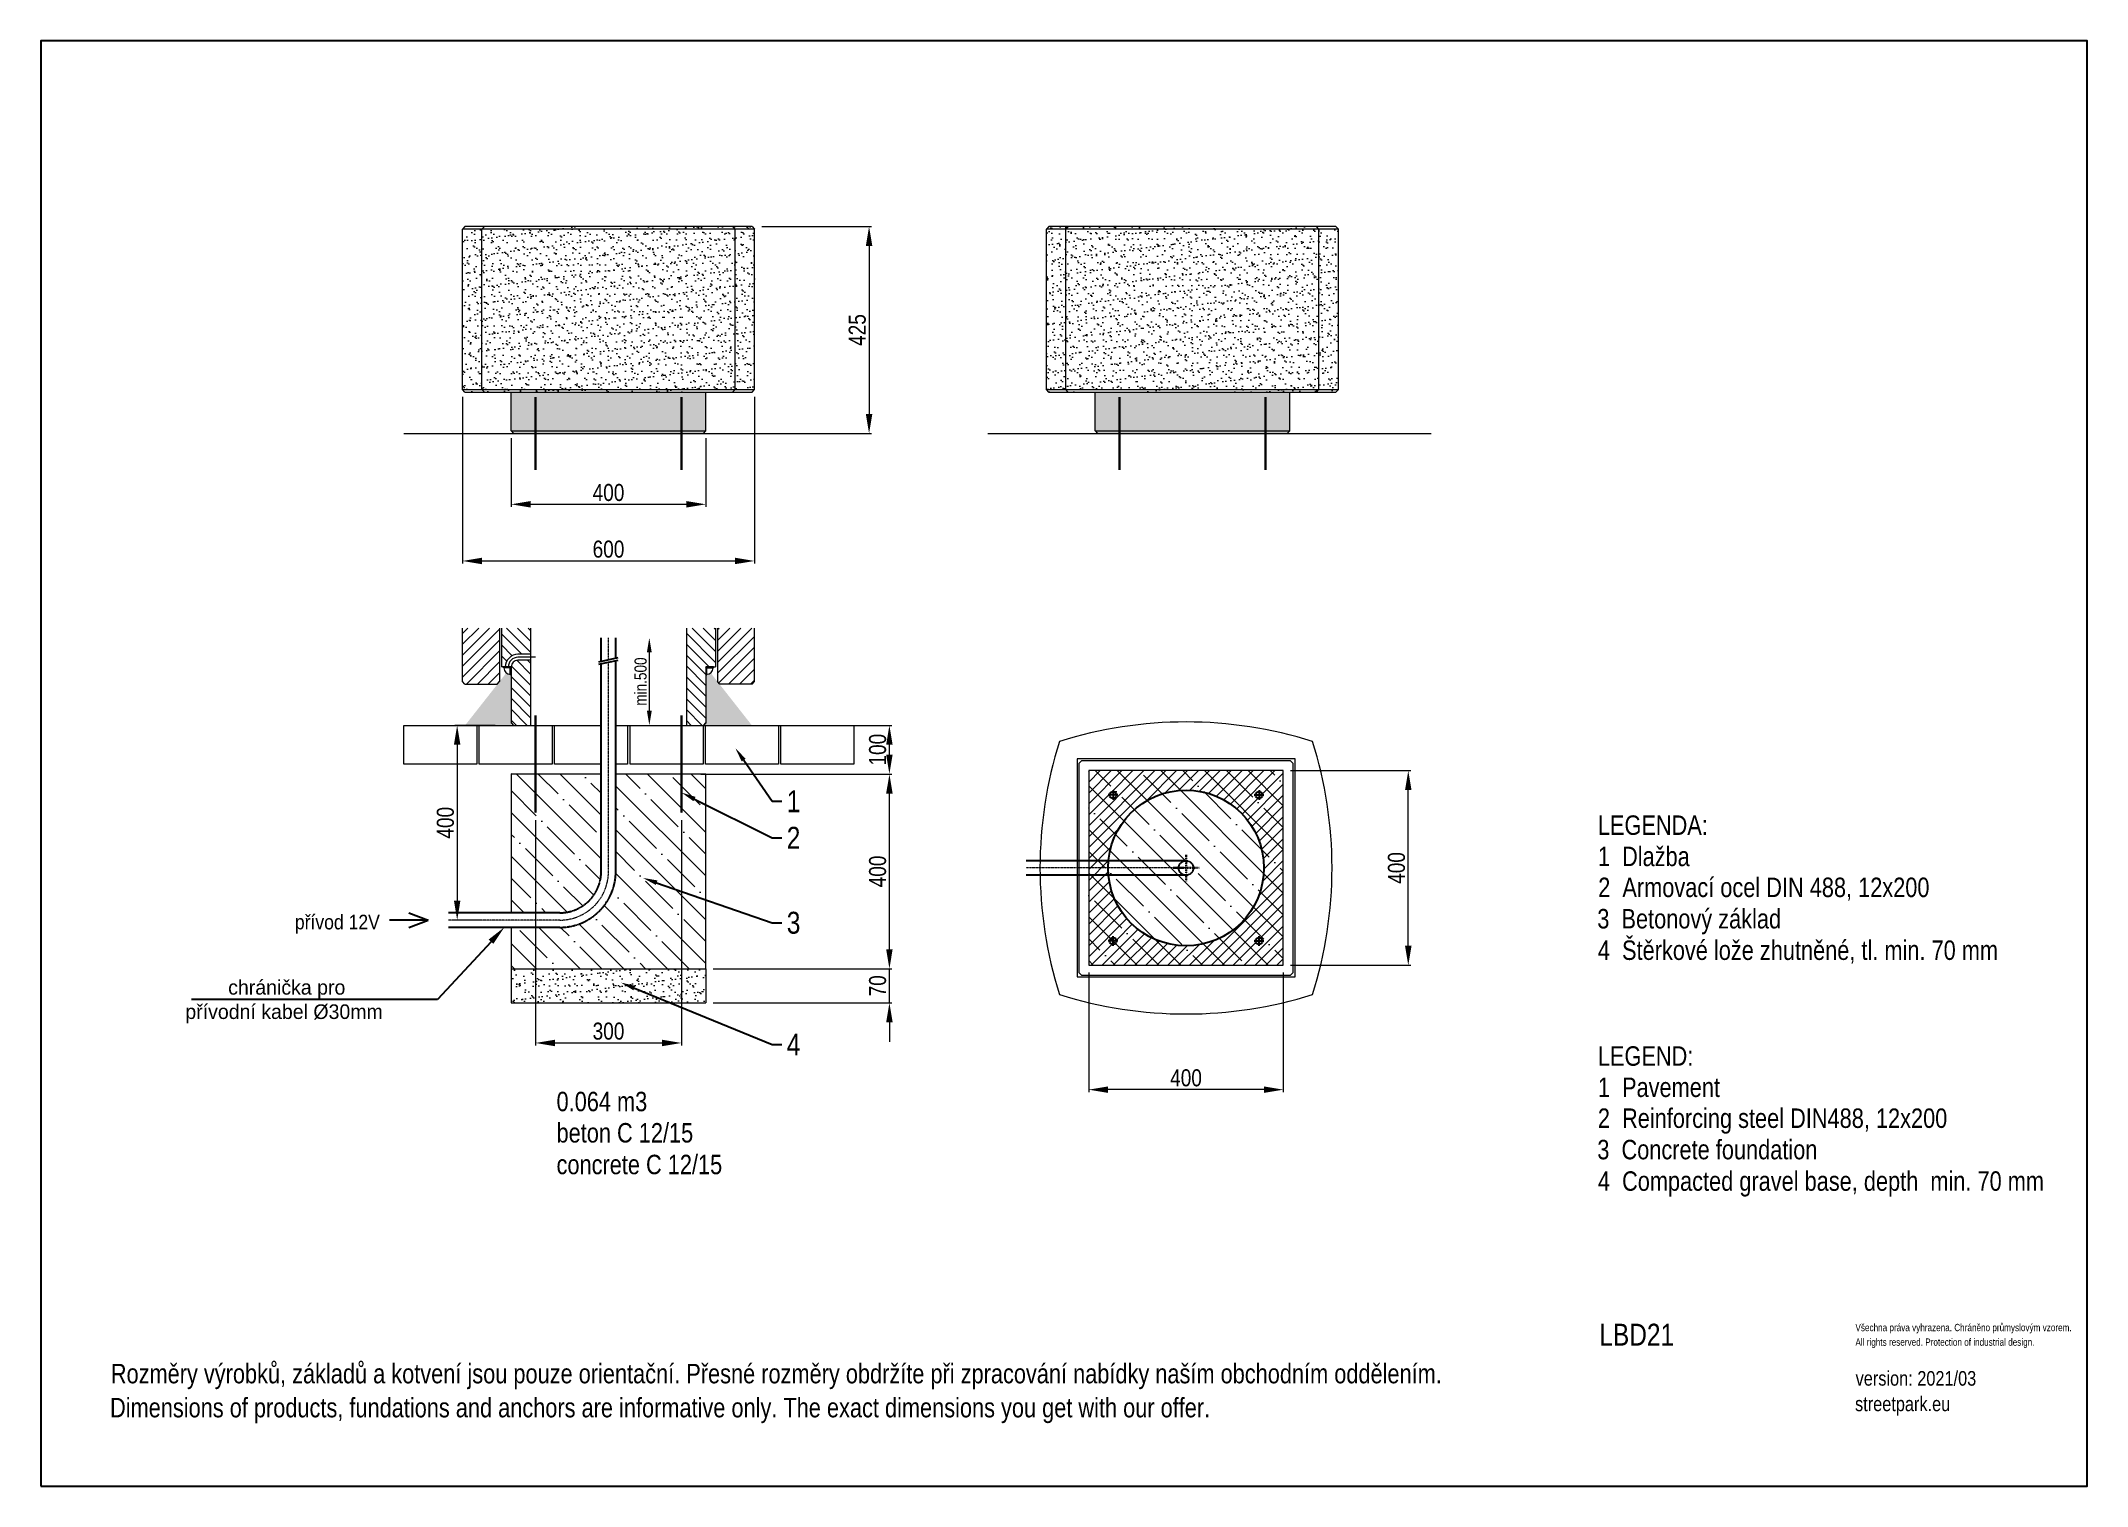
# Model space of a CAD drawing. Header units: millimetres. Extents: x 2594 to 11004, y 3085 to 9025.
import ezdxf
from ezdxf import colors
from ezdxf.entities.mleader import LeaderData, LeaderLine
from ezdxf.enums import TextEntityAlignment as Align
from ezdxf.lldxf.tags import DXFTag
from ezdxf.math import Vec2, Vec3

# ---------------------------------------------------------------- set-up
doc = ezdxf.new("R2010")
doc.units = ezdxf.units.MM
doc.header["$LTSCALE"] = 0.1
doc.linetypes.add('ACAD_ISO02W100', pattern=[15, 12, -3])
doc.linetypes.add('DashDot', pattern=[15, 9, -3, 0, -3])
doc.layers.add('KOTY', color=3, linetype='Continuous', lineweight=9)
doc.layers.add('SRAFY', color=251, linetype='Continuous', lineweight=13)
doc.layers.add('Nekreslit', color=6, linetype='Continuous', plot=False)
for name, color, linetype in [('OBRYSOVA', 7, 'Continuous'), ('OSY', 7, 'Continuous'), ('POSTAVY ATD', 8, 'Continuous'), ('SCHOVANA', 7, 'Continuous')]:
    doc.layers.add(name, color=color, linetype=linetype)
doc.styles.add('SEACAD_Arial', font='arial.ttf', dxfattribs={"width": 0.8})
tags = doc.linetypes.add('CENTER2', pattern=[28.575, 19.05, -3.175, 3.175, -3.175]).pattern_tags.tags
tags[10:11] = [DXFTag(74, 4), DXFTag(75, 0), DXFTag(340, '0'), DXFTag(46, 0.0), DXFTag(50, 0.0), DXFTag(44, 0.0), DXFTag(45, 0.0)]
tags[8:9] = [DXFTag(74, 4), DXFTag(75, 0), DXFTag(340, '0'), DXFTag(46, 0.0), DXFTag(50, 0.0), DXFTag(44, 0.0), DXFTag(45, 0.0)]
tags[6:7] = [DXFTag(74, 4), DXFTag(75, 0), DXFTag(340, '0'), DXFTag(46, 0.0), DXFTag(50, 0.0), DXFTag(44, 0.0), DXFTag(45, 0.0)]
tags[4:5] = [DXFTag(74, 4), DXFTag(75, 0), DXFTag(340, '0'), DXFTag(46, 0.0), DXFTag(50, 0.0), DXFTag(44, 0.0), DXFTag(45, 0.0)]
doc.dimstyles.new('ISO-25', dxfattribs={"dimtxt": 1.6, "dimasz": 2, "dimexe": 0.5, "dimexo": 1.5, "dimtad": 1, "dimdec": 0, "dimtxsty": 'SEACAD_Arial', "dimcen": 2, "dimclrd": 256, "dimclre": 256, "dimadec": 0, "dimazin": 0, "dimtfac": 1, "dimtdec": 0, "dimtmove": 0, "dimatfit": 3, "dimfxl": 1, "dimlwd": -1, "dimlwe": -1, "dimarcsym": 0})
pattern_1 = [(37.5, (-1902.78, -7811.71), (-1.60003, 48.94132), [0, -38.608, 0, -43.18, 0, -41.275]), (7.5, (-1902.78, -7811.71), (44.95233, 71.6825), [0, -20.828, 0, -34.798, 0, -13.335]), (327.5, (-1934.023, -7811.71), (79.09924, 0.14372), [0, -12.7, 0, -45.72, 0, -59.69]), (317.5, (-1934.023, -7811.71), (76.35565, 22.29293), [0, -6.35, 0, -29.972, 0, -34.29])]
pattern_2 = [(45, (-44986.0084, -34010.913), (-1.76776695, 1.76776695), [])]
pattern_3 = [(135, (-529.17, -6363.36), (-89.8026, -89.8026), []), (135, (-529.17, -6273.56), (-89.8026, -89.8026), [158.75, -31.75, 0, -31.75])]

# ---------------------------------------------------------------- blocks, each defined once
blk = doc.blocks.new('*D131')
at = {"layer": 'Defpoints', "color": 0, "ltscale": 5, "transparency": 16777216}
for p in [(4327.2, 7592), (5527.2, 7592), (5527.2, 6887.8)]:
    blk.add_point(p, dxfattribs=at)
at = {"layer": 'KOTY', "ltscale": 5, "transparency": 16777216}
for p, q in [((4327.2, 7562), (4327.2, 6877.8)), ((5527.2, 7562), (5527.2, 6877.8)), ((4407.2, 6887.8), (5447.2, 6887.8))]:
    blk.add_line(p, q, dxfattribs=at)
for points in [[(4407.2, 6901.1), (4407.2, 6874.5), (4327.2, 6887.8)], [(5447.2, 6901.1), (5447.2, 6874.5), (5527.2, 6887.8)]]:
    blk.add_solid(points, dxfattribs=at)
at = {"layer": 'KOTY', "color": 0, "ltscale": 5, "transparency": 16777216, "insert": (4927.2, 6936), "char_height": 70, "attachment_point": 5, "style": 'SEACAD_Arial'}
blk.add_mtext('600', dxfattribs=at)
blk = doc.blocks.new('*D133')
at = {"layer": 'Defpoints', "color": 0, "ltscale": 5, "transparency": 16777216}
for p in [(5527.2, 8262), (5327.2, 7412), (5998.3, 7412)]:
    blk.add_point(p, dxfattribs=at)
at = {"layer": 'KOTY', "ltscale": 5, "transparency": 16777216}
for p, q in [((5557.2, 8262), (6008.3, 8262)), ((5998.3, 8182), (5998.3, 7492)), ((5357.2, 7412), (6008.3, 7412))]:
    blk.add_line(p, q, dxfattribs=at)
for points in [[(5984.9, 8182), (6011.6, 8182), (5998.3, 8262)], [(5984.9, 7492), (6011.6, 7492), (5998.3, 7412)]]:
    blk.add_solid(points, dxfattribs=at)
at = {"layer": 'KOTY', "color": 0, "ltscale": 5, "transparency": 16777216, "insert": (5950, 7837), "char_height": 70, "attachment_point": 5, "rotation": 90, "style": 'SEACAD_Arial'}
blk.add_mtext('425', dxfattribs=at)
blk = doc.blocks.new('*D134')
at = {"layer": 'Defpoints', "color": 0, "transparency": 16777216}
for p in [(5327.2, 5211.6), (6081.8, 5211.6), (5327.2, 5071.4)]:
    blk.add_point(p, dxfattribs=at)
at = {"layer": 'KOTY', "transparency": 16777216}
for p, q in [((6081.8, 5291.6), (6081.8, 5371.6)), ((5357.2, 5211.6), (6091.8, 5211.6)), ((6081.8, 5071.4), (6081.8, 5211.6)), ((5357.2, 5071.4), (6091.8, 5071.4)), ((6081.8, 4991.4), (6081.8, 4911.4))]:
    blk.add_line(p, q, dxfattribs=at)
for points in [[(6068.4, 5291.6), (6095.1, 5291.6), (6081.8, 5211.6)], [(6068.4, 4991.4), (6095.1, 4991.4), (6081.8, 5071.4)]]:
    blk.add_solid(points, dxfattribs=at)
at = {"layer": 'KOTY', "color": 0, "transparency": 16777216, "insert": (6033.5, 5141.5), "char_height": 70, "attachment_point": 5, "rotation": 90, "style": 'SEACAD_Arial'}
blk.add_mtext('70', dxfattribs=at)
blk = doc.blocks.new('*D135')
at = {"layer": 'Defpoints', "color": 0, "transparency": 16777216}
for p in [(5277.2, 6011.6), (6081.8, 6011.6), (5327.2, 5211.6)]:
    blk.add_point(p, dxfattribs=at)
at = {"layer": 'KOTY', "transparency": 16777216}
for p, q in [((5307.2, 6011.6), (6091.8, 6011.6)), ((6081.8, 5291.6), (6081.8, 5931.6)), ((5357.2, 5211.6), (6091.8, 5211.6))]:
    blk.add_line(p, q, dxfattribs=at)
for points in [[(6068.4, 5931.6), (6095.1, 5931.6), (6081.8, 6011.6)], [(6068.4, 5291.6), (6095.1, 5291.6), (6081.8, 5211.6)]]:
    blk.add_solid(points, dxfattribs=at)
at = {"layer": 'KOTY', "color": 0, "transparency": 16777216, "insert": (6033.5, 5611.6), "char_height": 70, "attachment_point": 5, "rotation": 90, "style": 'SEACAD_Arial'}
blk.add_mtext('400', dxfattribs=at)
blk = doc.blocks.new('*D136')
at = {"layer": 'Defpoints', "color": 0, "transparency": 16777216}
for p in [(7700.9, 6025.9), (8214.4, 6025.9), (7700.9, 5225.9)]:
    blk.add_point(p, dxfattribs=at)
at = {"layer": 'KOTY', "transparency": 16777216}
for p, q in [((7730.9, 6025.9), (8224.4, 6025.9)), ((8214.4, 5305.9), (8214.4, 5945.9)), ((7730.9, 5225.9), (8224.4, 5225.9))]:
    blk.add_line(p, q, dxfattribs=at)
for points in [[(8201.1, 5945.9), (8227.8, 5945.9), (8214.4, 6025.9)], [(8201.1, 5305.9), (8227.8, 5305.9), (8214.4, 5225.9)]]:
    blk.add_solid(points, dxfattribs=at)
at = {"layer": 'KOTY', "color": 0, "transparency": 16777216, "insert": (8166.2, 5625.9), "char_height": 70, "attachment_point": 5, "rotation": 90, "style": 'SEACAD_Arial'}
blk.add_mtext('400', dxfattribs=at)
blk = doc.blocks.new('*D137')
at = {"layer": 'Defpoints', "color": 0, "transparency": 16777216}
for p in [(6900.9, 5225.9), (7700.9, 5225.9), (6900.9, 4714.7)]:
    blk.add_point(p, dxfattribs=at)
at = {"layer": 'KOTY', "transparency": 16777216}
for p, q in [((6900.9, 5195.9), (6900.9, 4704.7)), ((7700.9, 5195.9), (7700.9, 4704.7)), ((7620.9, 4714.7), (6980.9, 4714.7))]:
    blk.add_line(p, q, dxfattribs=at)
for points in [[(6980.9, 4728), (6980.9, 4701.4), (6900.9, 4714.7)], [(7620.9, 4728), (7620.9, 4701.4), (7700.9, 4714.7)]]:
    blk.add_solid(points, dxfattribs=at)
at = {"layer": 'KOTY', "color": 0, "transparency": 16777216, "insert": (7300.9, 4762.9), "char_height": 70, "attachment_point": 5, "style": 'SEACAD_Arial'}
blk.add_mtext('400', dxfattribs=at)
blk = doc.blocks.new('*D141')
at = {"layer": 'Defpoints', "color": 0, "transparency": 16777216}
for p in [(4491.5, 6212.1), (4305.3, 5411.6), (4427.2, 5411.6)]:
    blk.add_point(p, dxfattribs=at)
at = {"layer": 'KOTY', "transparency": 16777216}
for p, q in [((4461.5, 6212.1), (4295.3, 6212.1)), ((4305.3, 6132.1), (4305.3, 5491.6)), ((4397.2, 5411.6), (4295.3, 5411.6))]:
    blk.add_line(p, q, dxfattribs=at)
for points in [[(4292, 6132.1), (4318.6, 6132.1), (4305.3, 6212.1)], [(4292, 5491.6), (4318.6, 5491.6), (4305.3, 5411.6)]]:
    blk.add_solid(points, dxfattribs=at)
at = {"layer": 'KOTY', "color": 0, "transparency": 16777216, "insert": (4257, 5811.8), "char_height": 70, "attachment_point": 5, "rotation": 90, "style": 'SEACAD_Arial'}
blk.add_mtext('400', dxfattribs=at)
blk = doc.blocks.new('*D138')
at = {"layer": 'Defpoints', "color": 0, "ltscale": 10, "transparency": 16777216}
for p in [(4957.2, 6572), (4957.2, 6212), (5095, 6212)]:
    blk.add_point(p, dxfattribs=at)
at = {"layer": 'KOTY', "color": 7, "ltscale": 10, "transparency": 16777216}
blk.add_line((5095, 6512), (5095, 6272), dxfattribs=at)
for points in [[(5085, 6512), (5105, 6512), (5095, 6572)], [(5085, 6272), (5105, 6272), (5095, 6212)]]:
    blk.add_solid(points, dxfattribs=at)
at = {"layer": 'KOTY', "color": 7, "lineweight": 15, "ltscale": 10, "transparency": 16777216, "insert": (5059.4, 6392), "char_height": 50, "attachment_point": 5, "rotation": 90, "style": 'SEACAD_Arial'}
blk.add_mtext('\\A1;min.500', dxfattribs=at)
blk = doc.blocks.new('*D139')
at = {"layer": 'Defpoints', "color": 0, "ltscale": 5, "transparency": 16777216}
for p in [(4527.2, 7422), (5327.2, 7422), (5327.2, 7120.6)]:
    blk.add_point(p, dxfattribs=at)
at = {"layer": 'KOTY', "ltscale": 5, "transparency": 16777216}
for p, q in [((4527.2, 7392), (4527.2, 7110.6)), ((5327.2, 7392), (5327.2, 7110.6)), ((4607.2, 7120.6), (5247.2, 7120.6))]:
    blk.add_line(p, q, dxfattribs=at)
for points in [[(4607.2, 7133.9), (4607.2, 7107.2), (4527.2, 7120.6)], [(5247.2, 7133.9), (5247.2, 7107.2), (5327.2, 7120.6)]]:
    blk.add_solid(points, dxfattribs=at)
at = {"layer": 'KOTY', "color": 0, "ltscale": 5, "transparency": 16777216, "insert": (4927.2, 7168.8), "char_height": 70, "attachment_point": 5, "style": 'SEACAD_Arial'}
blk.add_mtext('400', dxfattribs=at)
blk = doc.blocks.new('*D140')
at = {"layer": 'Defpoints', "color": 0, "transparency": 16777216}
for p in [(4627.2, 5852.3), (5227.2, 5852.3), (5227.2, 4906.6)]:
    blk.add_point(p, dxfattribs=at)
at = {"layer": 'KOTY', "transparency": 16777216}
for p, q in [((4627.2, 5822.3), (4627.2, 4896.6)), ((5227.2, 5822.3), (5227.2, 4896.6)), ((4707.2, 4906.6), (5147.2, 4906.6))]:
    blk.add_line(p, q, dxfattribs=at)
for points in [[(4707.2, 4919.9), (4707.2, 4893.3), (4627.2, 4906.6)], [(5147.2, 4919.9), (5147.2, 4893.3), (5227.2, 4906.6)]]:
    blk.add_solid(points, dxfattribs=at)
at = {"layer": 'KOTY', "color": 0, "transparency": 16777216, "insert": (4927.2, 4954.9), "char_height": 70, "attachment_point": 5, "style": 'SEACAD_Arial'}
blk.add_mtext('300', dxfattribs=at)
blk = doc.blocks.new('*D143')
at = {"layer": 'Defpoints', "color": 0, "transparency": 16777216}
for p in [(5315.7, 6212.1), (6081.8, 6212.1), (5460.7, 6012.1)]:
    blk.add_point(p, dxfattribs=at)
at = {"layer": 'KOTY', "transparency": 16777216}
for p, q in [((5345.7, 6212.1), (6091.8, 6212.1)), ((6081.8, 6092.1), (6081.8, 6132.1)), ((5490.7, 6012.1), (6091.8, 6012.1))]:
    blk.add_line(p, q, dxfattribs=at)
for points in [[(6068.4, 6132.1), (6095.1, 6132.1), (6081.8, 6212.1)], [(6068.4, 6092.1), (6095.1, 6092.1), (6081.8, 6012.1)]]:
    blk.add_solid(points, dxfattribs=at)
at = {"layer": 'KOTY', "color": 0, "transparency": 16777216, "insert": (6033.5, 6112.1), "char_height": 70, "attachment_point": 5, "rotation": 90, "style": 'SEACAD_Arial'}
blk.add_mtext('100', dxfattribs=at)

msp = doc.modelspace()

# ---------------------------------------------------------------- hatches: boundary and pattern name
at = {"layer": 'SRAFY', "lineweight": 15}
h = msp.add_hatch(dxfattribs=at)
h.set_pattern_fill('AR-SAND', color=9, style=0)
h.set_pattern_definition(pattern_1)
h.paths.add_polyline_path([(4427.2, 8252), (4437.2, 8262), (4337.2, 8262), (4327.2, 8252), (4327.2, 7592), (4337.2, 7582), (4437.2, 7582), (4427.2, 7592)])
h.paths.add_polyline_path([(5427.2, 8252), (5417.2, 8262), (4437.2, 8262), (4427.2, 8252), (4427.2, 7592), (4437.2, 7582), (5417.2, 7582), (5427.2, 7592)])
h.paths.add_polyline_path([(5527.2, 8252), (5517.2, 8262), (5417.2, 8262), (5427.2, 8252), (5427.2, 7592), (5417.2, 7582), (5517.2, 7582), (5527.2, 7592)])
h = msp.add_hatch(dxfattribs=at)
h.set_pattern_fill('AR-SAND', color=9, style=0)
h.set_pattern_definition(pattern_1)
h.paths.add_polyline_path([(6827.2, 8252), (6837.2, 8262), (6737.2, 8262), (6727.2, 8252), (6727.2, 7592), (6737.2, 7582), (6837.2, 7582), (6827.2, 7592)])
h.paths.add_polyline_path([(7827.2, 8252), (7817.2, 8262), (6837.2, 8262), (6827.2, 8252), (6827.2, 7592), (6837.2, 7582), (7817.2, 7582), (7827.2, 7592)])
h.paths.add_polyline_path([(7927.2, 8252), (7917.2, 8262), (7817.2, 8262), (7827.2, 8252), (7827.2, 7592), (7817.2, 7582), (7917.2, 7582), (7927.2, 7592)])
at = {"layer": 'SRAFY'}
h = msp.add_hatch(color=256, dxfattribs=at)
h.set_gradient(color1=(255, 255, 255), color2=(255, 255, 0), rotation=90)
h.paths.add_polyline_path([(4527.2, 7422), (4537.2, 7412), (5317.2, 7412), (5327.2, 7422), (5327.2, 7582), (4527.2, 7582)])
h = msp.add_hatch(color=256, dxfattribs=at)
h.set_gradient(color1=(255, 255, 255), color2=(255, 255, 0), rotation=90)
h.paths.add_polyline_path([(7717.2, 7412), (7727.2, 7422), (7727.2, 7582), (6927.2, 7582), (6927.2, 7422), (6937.2, 7412)])
at = {"layer": 'SRAFY', "lineweight": 15}
h = msp.add_hatch(dxfattribs=at)
h.set_pattern_fill('ANSI31', color=9, scale=10, style=0)
h.set_pattern_definition([(45, (-1902.78, -7811.71), (-22.45064, 22.45064), [])])
h.paths.add_polyline_path([(5527.2, 6612), (5375.2, 6612), (5375.2, 6392), (5385.2, 6382), (5517.2, 6382), (5527.2, 6392)])
h.paths.add_polyline_path([(4479.2, 6612.1), (4327.2, 6612.1), (4327.2, 6392), (4337.2, 6382), (4469.2, 6382), (4479.2, 6392)])
h = msp.add_hatch(dxfattribs=at)
h.set_pattern_fill('ANSI31', color=9, scale=10, angle=90, style=0)
h.set_pattern_definition([(135, (-1902.78, -7811.71), (-22.45064, -22.45064), [])])
h.paths.add_polyline_path([(4607.2, 6480), (4555.2, 6480, 0.414214), (4527.2, 6452), (4527.2, 6222), (4537.2, 6212), (4607.2, 6212)])
h.paths.add_polyline_path([(5367.2, 6612), (5247.2, 6612), (5247.2, 6212), (5317.2, 6212), (5327.2, 6222), (5327.2, 6452), (5367.2, 6452)])
edge = h.paths.add_edge_path()
edge.add_line((4607.2, 6612.1), (4487.2, 6612.1))
edge.add_line((4487.2, 6612.1), (4487.2, 6452))
edge.add_line((4487.2, 6452), (4503.2, 6452))
edge.add_arc((4555.2, 6452), 52, 90, 180, ccw=False)
edge.add_line((4555.2, 6504), (4607.2, 6504))
edge.add_line((4607.2, 6504), (4607.2, 6612.1))
at = {"layer": 'SRAFY'}
h = msp.add_hatch(color=256, dxfattribs=at)
h.set_gradient(color1=(255, 255, 255), color2=(255, 255, 0), rotation=90)
h.paths.add_polyline_path([(4527.2, 6420), (4523.2, 6420), (4523.2, 6422, -0.168048), (4507.2, 6427.5), (4337.8, 6212), (4527.2, 6212), (4527.2, 6222)])
at = {"layer": 'SRAFY', "lineweight": 15}
h = msp.add_hatch(dxfattribs=at)
h.set_pattern_fill('ANSI31', color=9, scale=20, style=0)
h.set_pattern_definition(pattern_2)
h.paths.add_polyline_path([(4527.2, 6452), (4495.2, 6452), (4495.2, 6448), (4523.2, 6448), (4523.2, 6420), (4527.2, 6420)])
h = msp.add_hatch(dxfattribs=at)
h.set_pattern_fill('ANSI31', color=9, scale=20, style=0)
h.set_pattern_definition(pattern_2)
h.paths.add_polyline_path([(5359.2, 6448), (5359.2, 6452), (5327.2, 6452), (5327.2, 6420), (5331.2, 6420), (5331.2, 6448)])
at = {"layer": 'SRAFY'}
h = msp.add_hatch(color=256, dxfattribs=at)
h.set_gradient(color1=(255, 255, 255), color2=(255, 255, 0), rotation=90)
h.paths.add_polyline_path([(5327.2, 6420), (5331.2, 6420), (5331.2, 6422, 0.168048), (5347.3, 6427.5), (5516.6, 6212), (5327.2, 6212), (5327.2, 6222)])
h = msp.add_hatch(dxfattribs=at)
h.set_pattern_fill('ANSI35', color=8, scale=20, angle=90)
h.set_pattern_definition([(135, (-1902.78, -8011.71), (-89.8026, -89.8026), []), (135, (-1902.78, -7921.91), (-89.8026, -89.8026), [158.75, -31.75, 0, -31.75])])
edge = h.paths.add_edge_path()
edge.add_line((4727.2, 5381.6), (4526.8, 5381.6))
edge.add_line((4526.8, 5381.6), (4526.8, 5211.6))
edge.add_line((4526.8, 5211.6), (5327.2, 5211.6))
edge.add_line((5327.2, 5211.6), (5326.2, 6011.6))
edge.add_line((5326.2, 6011.6), (4957.2, 6011.6))
edge.add_line((4957.2, 6011.6), (4957.2, 5611.6))
edge.add_arc((4727.2, 5611.6), 230, 270, 360, ccw=False)
edge = h.paths.add_edge_path()
edge.add_line((4527.2, 5441.6), (4727.2, 5441.6))
edge.add_arc((4727.2, 5611.6), 170, 270, 360)
edge.add_line((4897.2, 5611.6), (4897.2, 6011.6))
edge.add_line((4897.2, 6011.6), (4527.2, 6011.7))
edge.add_line((4527.2, 6011.7), (4527.2, 5441.6))
h = msp.add_hatch(dxfattribs=at)
h.set_pattern_fill('ANSI35', color=9, scale=20, angle=90)
h.set_pattern_definition(pattern_3)
h.paths.add_polyline_path([(6900.9, 6025.9), (6900.9, 5225.9), (7700.9, 5225.9), (7700.9, 6025.9)])
h = msp.add_hatch(dxfattribs=at)
h.set_pattern_fill('ANSI35', color=8, scale=20, angle=90)
h.set_pattern_definition(pattern_3)
h.paths.add_polyline_path([(6900.9, 6025.9), (6900.9, 5225.9), (7700.9, 5225.9), (7700.9, 6025.9)])
at = {"layer": 'SRAFY', "lineweight": 15}
h = msp.add_hatch(dxfattribs=at)
h.set_pattern_fill('ANSI31', color=9, scale=10, style=0)
h.set_pattern_definition([(45, (979.517, -6363.36), (-22.45064, 22.45064), [])])
h.paths.add_polyline_path([(6900.9, 6025.9), (6900.9, 5225.9), (7700.9, 5225.9), (7700.9, 6025.9)])
h.paths.add_polyline_path([(7614.9, 5325.9, -1), (7586.9, 5325.9, -1)], flags=16)
h.paths.add_polyline_path([(7620.9, 5625.9, -1), (6980.9, 5625.9, -1)], flags=16)
h.paths.add_polyline_path([(7614.9, 5925.9, -1), (7586.9, 5925.9, -1)], flags=16)
h.paths.add_polyline_path([(7014.9, 5325.9, -1), (6986.9, 5325.9, -1)], flags=16)
h.paths.add_polyline_path([(6986.9, 5925.9, -1), (7014.9, 5925.9, -1)], flags=16)
at = {"layer": 'SRAFY'}
h = msp.add_hatch(dxfattribs=at)
h.set_pattern_fill('AR-SAND', color=256)
h.set_pattern_definition([(37.5, (-6449.67, -5308.553), (-1.60003, 48.94132), [0, -38.608, 0, -43.18, 0, -41.275]), (7.5, (-6449.67, -5308.55), (44.95233, 71.6825), [0, -20.828, 0, -34.798, 0, -13.335]), (327.5, (-6480.91, -5308.553), (79.09924, 0.14372), [0, -12.7, 0, -45.72, 0, -59.69]), (317.5, (-6480.91, -5308.55), (76.35565, 22.29293), [0, -6.35, 0, -29.972, 0, -34.29])])
h.paths.add_polyline_path([(5327.2, 5071.6), (5327.2, 5211.6), (4526.8, 5211.6), (4526.8, 5071.7)])

# ---------------------------------------------------------------- linework, layer by layer
at = {"linetype": 'DashDot', "lineweight": 30, "ltscale": 2}
for p, q in [((4627.2, 7561.5), (4627.2, 7261.9)), ((5227.2, 7561.5), (5227.2, 7261.9)), ((7027.4, 7561.6), (7027.4, 7262.1)), ((7627.4, 7561.6), (7627.4, 7262)), ((4627.2, 6251.9), (4627.2, 5852.3)), ((5227.2, 6251.9), (5227.2, 5852.3))]:
    msp.add_line(p, q, dxfattribs=at)
at = {"color": 7, "linetype": 'Continuous', "lineweight": 9}
for p, q in [((4085.7, 6212.1), (4897.2, 6212)), ((4957.2, 6212), (5935.7, 6211.8))]:
    msp.add_line(p, q, dxfattribs=at)
at = {"linetype": 'DashDot', "lineweight": 30}
for p, q in [((7300.9, 5680.4), (7300.9, 5571.4)), ((7246.4, 5625.9), (7355.4, 5625.9))]:
    msp.add_line(p, q, dxfattribs=at)
at = {"layer": 'Nekreslit'}
msp.add_lwpolyline([(2594.4, 3085.3), (11004.4, 3085.3), (11004.4, 9025.3), (2594.4, 9025.3)], close=True, dxfattribs=at)
at = {"layer": 'OBRYSOVA', "color": 8, "lineweight": 15}
for p, q in [((4337.2, 8262), (4327.2, 8252)), ((4327.2, 7592), (4327.2, 8252)), ((5527.2, 8252), (4327.2, 8252)), ((5517.2, 8262), (4337.2, 8262)), ((4417.2, 8262), (4407.2, 8252)), ((4407.2, 7592), (4407.2, 8252)), ((5447.2, 8252), (5437.2, 8262)), ((5447.2, 7592), (5447.2, 8252)), ((5517.2, 8262), (5527.2, 8252)), ((5527.2, 7592), (5527.2, 8252)), ((6737.2, 8262), (6727.2, 8252)), ((6727.2, 7592), (6727.2, 8252)), ((7927.2, 8252), (6727.2, 8252)), ((7917.2, 8262), (6737.2, 8262)), ((6817.2, 8262), (6807.2, 8252)), ((6807.2, 7592), (6807.2, 8252)), ((7847.2, 8252), (7837.2, 8262)), ((7847.2, 7592), (7847.2, 8252)), ((7917.2, 8262), (7927.2, 8252)), ((7927.2, 7592), (7927.2, 8252)), ((4337.2, 7582), (4327.2, 7592)), ((4327.2, 7592), (5527.2, 7592)), ((4337.2, 7582), (5517.2, 7582)), ((4417.2, 7582), (4407.2, 7592)), ((4527.2, 7422), (4527.2, 7582)), ((5327.2, 7422), (5327.2, 7582)), ((5437.2, 7582), (5447.2, 7592)), ((5517.2, 7582), (5527.2, 7592)), ((6737.2, 7582), (6727.2, 7592)), ((6727.2, 7592), (7927.2, 7592)), ((6737.2, 7582), (7917.2, 7582)), ((6817.2, 7582), (6807.2, 7592)), ((6927.2, 7422), (6927.2, 7582)), ((7727.2, 7422), (7727.2, 7582)), ((7837.2, 7582), (7847.2, 7592)), ((7917.2, 7582), (7927.2, 7592)), ((4527.2, 7422), (4537.2, 7412)), ((4527.2, 7422), (5327.2, 7422)), ((4537.2, 7412), (5317.2, 7412)), ((5317.2, 7412), (5327.2, 7422)), ((6927.2, 7422), (6937.2, 7412)), ((6927.2, 7422), (7727.2, 7422)), ((6937.2, 7412), (7717.2, 7412)), ((7717.2, 7412), (7727.2, 7422)), ((4327.2, 6392), (4327.2, 6612.1)), ((4479.2, 6612.1), (4479.2, 6392)), ((4487.2, 6612.1), (4487.2, 6452)), ((4607.2, 6612.1), (4607.2, 6212)), ((5247.2, 6612), (5247.2, 6212)), ((5367.2, 6612), (5367.2, 6452)), ((5375.2, 6612), (5375.2, 6392)), ((5527.2, 6392), (5527.2, 6612)), ((4607.2, 6504), (4555.2, 6504)), ((4607.2, 6480), (4555.2, 6480)), ((4337.2, 6382), (4327.2, 6392)), ((4469.2, 6382), (4479.2, 6392)), ((4527.2, 6452), (4487.2, 6452)), ((4527.2, 6452), (4527.2, 6222)), ((5327.2, 6452), (5327.2, 6222)), ((5327.2, 6452), (5367.2, 6452)), ((5385.2, 6382), (5375.2, 6392)), ((5517.2, 6382), (5527.2, 6392)), ((4337.2, 6382), (4469.2, 6382)), ((5517.2, 6382), (5385.2, 6382))]:
    msp.add_line(p, q, dxfattribs=at)
at = {"layer": 'OBRYSOVA', "color": 7, "linetype": 'Continuous', "lineweight": 9}
for p, q in [((4085.9, 7412.1), (5908, 7412)), ((6485.9, 7412.1), (8308, 7412))]:
    msp.add_line(p, q, dxfattribs=at)
at = {"layer": 'OBRYSOVA', "linetype": 'ACAD_ISO02W100', "ltscale": 2}
for p, q in [((4897.2, 6475), (4897.2, 6572.1)), ((4957.2, 6488.1), (4957.2, 6572)), ((4957.2, 5611.6), (4957.2, 6478.1)), ((4897.2, 5611.6), (4897.2, 6465)), ((7300.9, 5655.9), (6643.8, 5655.9)), ((7300.9, 5595.9), (6643.8, 5595.9)), ((4727.2, 5441.6), (4270.2, 5441.6)), ((4727.2, 5381.6), (4270.2, 5381.6))]:
    msp.add_line(p, q, dxfattribs=at)
at = {"layer": 'OBRYSOVA', "lineweight": 15}
for p, q in [((4527.2, 6222), (4537.2, 6212)), ((5317.2, 6212), (5327.2, 6222)), ((5327.2, 6222), (5317.2, 6212))]:
    msp.add_line(p, q, dxfattribs=at)
at = {"layer": 'OBRYSOVA'}
for p, q in [((4186.7, 5411.6), (4026.7, 5411.6)), ((4106.7, 5441.6), (4186.7, 5411.6)), ((4106.7, 5381.6), (4186.7, 5411.6))]:
    msp.add_line(p, q, dxfattribs=at)
at = {"layer": 'OBRYSOVA', "color": 8, "lineweight": 15}
for points in [[(4523.2, 6420), (4523.2, 6448), (4495.2, 6448), (4495.2, 6452), (4527.2, 6452), (4527.2, 6420)], [(5331.2, 6420), (5331.2, 6448), (5359.2, 6448), (5359.2, 6452), (5327.2, 6452), (5327.2, 6420)]]:
    msp.add_lwpolyline(points, close=True, dxfattribs=at)
at = {"layer": 'OBRYSOVA', "color": 8}
msp.add_circle((7300.9, 5625.9), 320, dxfattribs=at)
at = {"layer": 'OBRYSOVA'}
for centre in [(7000.9, 5925.9), (7600.9, 5925.9), (7000.9, 5325.9), (7600.9, 5325.9)]:
    msp.add_circle(centre, 14, dxfattribs=at)
at = {"layer": 'OBRYSOVA', "linetype": 'ACAD_ISO02W100', "ltscale": 2}
msp.add_circle((7300.9, 5625.9), 30, dxfattribs=at)
at = {"layer": 'OBRYSOVA', "color": 8, "lineweight": 15}
for centre, radius, start, end in [((4555.2, 6452), 52, 90, 180), ((4555.2, 6452), 28, 90, 180), ((4523.2, 6448), 26, 180, 270), ((5331.2, 6448), 26, 270, 0)]:
    msp.add_arc(centre, radius, start, end, dxfattribs=at)
at = {"layer": 'OBRYSOVA', "linetype": 'ACAD_ISO02W100', "ltscale": 2}
for radius in [170, 230]:
    msp.add_arc((4727.2, 5611.6), radius, 270, 0, dxfattribs=at)
at = {"layer": 'OSY', "color": 8, "linetype": 'DashDot', "lineweight": 15, "ltscale": 3}
for p, q in [((4927.2, 6481.6), (4927.2, 6572)), ((4927.2, 5611.6), (4927.2, 6471.6)), ((7300.9, 5625.9), (6643.8, 5625.9)), ((4727.2, 5411.6), (4270.2, 5411.6))]:
    msp.add_line(p, q, dxfattribs=at)
at = {"layer": 'OSY', "color": 8, "lineweight": 15}
msp.add_line((4627.2, 6492), (4555.2, 6492), dxfattribs=at)
at = {"layer": 'OSY'}
for p, q in [((7020.9, 5925.9), (6980.9, 5925.9)), ((7000.9, 5945.9), (7000.9, 5905.9)), ((7580.9, 5925.9), (7620.9, 5925.9)), ((7600.9, 5945.9), (7600.9, 5905.9)), ((7020.9, 5325.9), (6980.9, 5325.9)), ((7000.9, 5305.9), (7000.9, 5345.9)), ((7580.9, 5325.9), (7620.9, 5325.9)), ((7600.9, 5305.9), (7600.9, 5345.9))]:
    msp.add_line(p, q, dxfattribs=at)
at = {"layer": 'OSY', "color": 8, "lineweight": 15}
msp.add_arc((4555.2, 6452), 40, 90, 180, dxfattribs=at)
at = {"layer": 'OSY', "color": 8, "linetype": 'DashDot', "lineweight": 15, "ltscale": 3}
msp.add_arc((4727.2, 5611.6), 200, 270, 0, dxfattribs=at)
at = {"layer": 'POSTAVY ATD'}
for p, q in [((4887.2, 6472.9), (4967.2, 6490.3)), ((4887.2, 6462.9), (4967.2, 6480.3))]:
    msp.add_line(p, q, dxfattribs=at)
at = {"layer": 'POSTAVY ATD', "linetype": 'CENTER2', "lineweight": 13}
for points in [[(6852.9, 5177.9), (7748.9, 5177.9), (7748.9, 6073.9), (6852.9, 6073.9)], [(6870.9, 5185.9), (7730.9, 5185.9), (7740.9, 5195.9), (7740.9, 6055.9), (7730.9, 6065.9), (6870.9, 6065.9), (6860.9, 6055.9), (6860.9, 5195.9)]]:
    msp.add_lwpolyline(points, close=True, dxfattribs=at)
for centre, start, end in [((7300.9, 4500.3), 72.4638, 107.5362), ((8426.5, 5625.9), 162.4638, 197.5362), ((6175.3, 5625.9), 342.4638, 17.5362), ((7300.9, 6751.5), 252.4638, 287.5362)]:
    msp.add_arc(centre, 1725.8, start, end, dxfattribs=at)
at = {"layer": 'SRAFY', "lineweight": 9}
for p, q in [((4526.8, 5211.6), (4526.8, 5071.7)), ((5327.2, 5211.6), (5327.2, 5071.6)), ((4526.8, 5071.7), (5327.2, 5071.4))]:
    msp.add_line(p, q, dxfattribs=at)
for points in [[(4085.7, 6212.1), (4385.7, 6212.1), (4385.7, 6052.1), (4085.7, 6052.1)], [(4395.7, 6212.1), (4695.7, 6212.1), (4695.7, 6052.1), (4395.7, 6052.1)], [(5015.7, 6212.1), (5315.7, 6212.1), (5315.7, 6052.1), (5015.7, 6052.1)], [(5325.7, 6212.1), (5625.7, 6212.1), (5625.7, 6052.1), (5325.7, 6052.1)], [(5635.7, 6212.1), (5935.7, 6212.1), (5935.7, 6052.1), (5635.7, 6052.1)], [(6900.9, 5225.9), (7700.9, 5225.9), (7700.9, 6025.9), (6900.9, 6025.9)]]:
    msp.add_lwpolyline(points, close=True, dxfattribs=at)
for points in [[(4897.2, 6052.1), (4705.7, 6052.1), (4705.7, 6212.1), (4897.2, 6212.1)], [(4957.2, 6212.1), (5005.7, 6212.1), (5005.7, 6052.1), (4957.2, 6052.1)], [(4526.8, 5381.6), (4526.8, 5211.6), (5327.2, 5211.6), (5327.2, 6011.6), (4957.2, 6011.6)], [(4897.2, 6011.6), (4527.2, 6012), (4527.2, 5442)]]:
    msp.add_lwpolyline(points, dxfattribs=at)
at = {"layer": 'SRAFY'}
for points in [[(4526.8, 5381.6), (4526.8, 5211.6), (5327.2, 5211.6), (5327.2, 6011.6), (4957.2, 6011.9)], [(4897.2, 6012), (4527.2, 6012.3), (4527.2, 5441.6)]]:
    msp.add_lwpolyline(points, dxfattribs=at)
at = {"layer": 'SRAFY', "color": 8}
msp.add_lwpolyline([(6900.9, 5225.9), (7700.9, 5225.9), (7700.9, 6025.9), (6900.9, 6025.9)], close=True, dxfattribs=at)

# ---------------------------------------------------------------- texts
at = {"style": 'SEACAD_Arial', "width": 0.8}
for s, height, p in [('LEGENDA:', 80, (8993.7, 5761.9)), ('1  Dlažba', 80, (8993.7, 5633.4)), ('2  Armovací ocel DIN 488, 12x200', 80, (8995.1, 5506.3)), ('3  Betonový základ', 80, (8991.4, 5377.3)), ('4  Štěrkové lože zhutněné, tl. min. 70 mm', 80, (8993.7, 5247.9)), ('LEGEND:', 80, (8993.7, 4813)), ('1  Pavement', 80, (8993.7, 4684.5)), ('0.064 m3', 80, (4713.7, 4626)), ('2  Reinforcing steel DIN488, 12x200', 80, (8993.7, 4557.4)), ('beton C 12/15', 80, (4713.7, 4497.4)), ('3  Concrete foundation', 80, (8991.4, 4428.4)), ('concrete C 12/15', 80, (4713.7, 4367.1)), ('4  Compacted gravel base, depth  min. 70 mm', 80, (8993.7, 4299)), ('LBD21', 90, (8999.6, 3662.7)), ('Všechna práva vyhrazena. Chráněno průmyslovým vzorem.', 30, (10052.3, 3722)), ('All rights reserved. Protection of industrial design.', 30, (10052.3, 3662)), ('Rozměry výrobků, základů a kotvení jsou pouze orientační. Přesné rozměry obdržíte při zpracování nabídky naším obchodním oddělením.', 79.9964, (2881.8, 3507.6)), ('version: 2021/03', 60, (10053.1, 3498)), ('Dimensions of products, fundations and anchors are informative only. The exact dimensions you get with our offer.', 79.9964, (2878.5, 3367.8)), ('streetpark.eu', 60, (10050.7, 3393.2))]:
    msp.add_text(s, height=height, dxfattribs=at).set_placement(p)
at = {"layer": 'SCHOVANA', "color": 7, "lineweight": 15, "width": 0.9}
msp.add_text('přívod 12V', height=60, dxfattribs=at).set_placement((3987.4, 5373.5), align=Align.RIGHT)

# ---------------------------------------------------------------- dimensions: what is measured, and where the dimension line sits
at = {"layer": 'KOTY', "ltscale": 5}
dim = msp.add_linear_dim(base=(5998.3, 7412), p1=(5527.2, 8262), p2=(5327.2, 7412), angle=90, dimstyle='ISO-25', override={"dimscale": 1, "dimtxt": 3.5, "dimasz": 4, "dimlfac": 0.5, "dimtxsty": 'SEACAD_Arial', "dimsah": 1, "dimtolj": 0}, dxfattribs=at)
dim.commit()
dim.dimension.update_dxf_attribs({"geometry": '*D133', "text_midpoint": (5950, 7837)})
dim = msp.add_linear_dim(base=(5527.2, 6887.8), p1=(4327.2, 7592), p2=(5527.2, 7592), dimstyle='ISO-25', override={"dimscale": 1, "dimtxt": 3.5, "dimasz": 4, "dimlfac": 0.5, "dimtxsty": 'SEACAD_Arial', "dimsah": 1, "dimtolj": 0}, dxfattribs=at)
dim.commit()
dim.dimension.update_dxf_attribs({"geometry": '*D131', "text_midpoint": (4927.2, 6887.8), "dimtype": 160})
dim = msp.add_linear_dim(base=(5327.2, 7120.6), p1=(4527.2, 7422), p2=(5327.2, 7422), dimstyle='ISO-25', override={"dimscale": 1, "dimtxt": 3.5, "dimasz": 4, "dimlfac": 0.5, "dimtxsty": 'SEACAD_Arial', "dimsah": 1, "dimtolj": 0}, dxfattribs=at)
dim.commit()
dim.dimension.update_dxf_attribs({"geometry": '*D139', "text_midpoint": (4927.2, 7168.8)})
at = {"layer": 'KOTY', "lineweight": 15, "ltscale": 10}
dim = msp.add_linear_dim(base=(5095, 6212), p1=(4957.2, 6572), p2=(4957.2, 6212), angle=90, text='min.500', dimstyle='ISO-25', override={"dimscale": 1, "dimtxt": 50, "dimasz": 60, "dimgap": 10, "dimdec": 0, "dimlfac": 1, "dimrnd": 10, "dimtxsty": 'SEACAD_Arial', "dimsah": 1, "dimse1": 1, "dimse2": 1, "dimclrd": 7, "dimclre": 3, "dimclrt": 7, "dimtdec": 0, "dimtolj": 1}, dxfattribs=at)
dim.commit()
dim.dimension.update_dxf_attribs({"geometry": '*D138', "text_midpoint": (5095, 6392), "dimtype": 160})
at = {"layer": 'KOTY'}
for base, p1, p2, override, picture, middle in [((4305.3, 5411.6), (4491.5, 6212.1), (4427.2, 5411.6), {"dimtxt": 3.5, "dimasz": 4, "dimlfac": 0.5, "dimtxsty": 'SEACAD_Arial', "dimsah": 1, "dimtolj": 0}, '*D141', (4257, 5811.8)), ((6081.8, 6212.1), (5460.7, 6012.1), (5315.7, 6212.1), {"dimtxt": 3.5, "dimasz": 4, "dimlfac": 0.5, "dimsah": 1}, '*D143', (6033.5, 6112.1)), ((6081.8, 6011.6), (5327.2, 5211.6), (5277.2, 6011.6), {"dimtxt": 3.5, "dimasz": 4, "dimlfac": 0.5, "dimsah": 1}, '*D135', (6033.5, 5611.6)), ((6081.8, 5211.6), (5327.2, 5071.4), (5327.2, 5211.6), {"dimtxt": 3.5, "dimasz": 4, "dimlfac": 0.5, "dimsah": 1}, '*D134', (6033.5, 5141.5))]:
    dim = msp.add_linear_dim(base=base, p1=p1, p2=p2, angle=90, dimstyle='ISO-25', override=override, dxfattribs=at)
    dim.commit()
    dim.dimension.update_dxf_attribs({"geometry": picture, "text_midpoint": middle})
for base, p2, angle, picture, middle in [((8214.4, 6025.9), (7700.9, 6025.9), 90, '*D136', (8214.4, 5625.9)), ((6900.9, 4714.7), (6900.9, 5225.9), 180, '*D137', (7300.9, 4714.7))]:
    dim = msp.add_linear_dim(base=base, p1=(7700.9, 5225.9), p2=p2, angle=angle, dimstyle='ISO-25', override={"dimscale": 1, "dimtxt": 3.5, "dimasz": 4, "dimlfac": 0.5, "dimtxsty": 'SEACAD_Arial', "dimsah": 1, "dimtolj": 0}, dxfattribs=at)
    dim.commit()
    dim.dimension.update_dxf_attribs({"geometry": picture, "text_midpoint": middle, "dimtype": 160})
dim = msp.add_linear_dim(base=(5227.2, 4906.6), p1=(4627.2, 5852.3), p2=(5227.2, 5852.3), dimstyle='ISO-25', override={"dimtxt": 3.5, "dimasz": 4, "dimlfac": 0.5, "dimsah": 1}, dxfattribs=at)
dim.commit()
dim.dimension.update_dxf_attribs({"geometry": '*D140', "text_midpoint": (4927.2, 4906.6), "dimtype": 160})

# ---------------------------------------------------------------- leaders
ml = msp.add_multileader_mtext('Standard')
ml.set_content('1', color=256, style='SEACAD_Arial')
ml.set_leader_properties()
ml.build(insert=Vec2(0, 0))
ml.multileader.update_dxf_attribs({"dogleg_length": 2, "arrow_head_size": 60, "scale": 20})
ctx = ml.context
ctx.base_point, ctx.scale, ctx.char_height, ctx.arrow_head_size, ctx.landing_gap_size, ctx.plane_origin = Vec3(5640, 5900.1), 20, 90, 60, 20, Vec3(5448.7, 6136.5)
notes = []
notes.append((ctx, [(0, (1, 1, 0), (5600, 5900.1), (1, 0), 40, [(0, [(5448.7, 6118.3)], 0, [])])]))
ctx.mtext.insert, ctx.mtext.width, ctx.mtext.flow_direction = Vec3(5660, 5945.1), 101.512, 5
ml = msp.add_multileader_mtext('Standard')
ml.set_content('2', color=256, style='SEACAD_Arial')
ml.set_leader_properties()
ml.build(insert=Vec2(0, 0))
ml.multileader.update_dxf_attribs({"dogleg_length": 2, "arrow_head_size": 60, "scale": 20})
ctx = ml.context
ctx.base_point, ctx.scale, ctx.char_height, ctx.arrow_head_size, ctx.landing_gap_size, ctx.plane_origin = Vec3(5639.9, 5750), 20, 90, 60, 20, Vec3(7940, 5862.1)
notes.append((ctx, [(0, (1, 1, 0), (5599.9, 5750), (1, 0), 40, [(0, [(5227.2, 5935.9)], 0, [])])]))
ctx.mtext.insert, ctx.mtext.flow_direction = Vec3(5659.9, 5795), 5
ml = msp.add_multileader_mtext('Standard')
ml.set_content('3', color=256, style='SEACAD_Arial')
ml.set_leader_properties()
ml.build(insert=Vec2(0, 0))
ml.multileader.update_dxf_attribs({"dogleg_length": 2, "arrow_head_size": 60, "scale": 20})
ctx = ml.context
ctx.base_point, ctx.scale, ctx.char_height, ctx.arrow_head_size, ctx.landing_gap_size, ctx.plane_origin = Vec3(5640, 5400), 20, 90, 60, 20, Vec3(7940, 5489.6)
notes.append((ctx, [(0, (1, 1, 0), (5600, 5400), (1, 0), 40, [(0, [(5068.5, 5585.1)], 0, [])])]))
ctx.mtext.insert, ctx.mtext.flow_direction = Vec3(5660, 5445.8), 5
ml = msp.add_multileader_mtext('Standard')
ml.set_content('4', color=256, style='SEACAD_Arial')
ml.set_leader_properties()
ml.build(insert=Vec2(0, 0))
ml.multileader.update_dxf_attribs({"dogleg_length": 2, "arrow_head_size": 60, "scale": 20})
ctx = ml.context
ctx.base_point, ctx.scale, ctx.char_height, ctx.arrow_head_size, ctx.landing_gap_size, ctx.plane_origin = Vec3(5640, 4900.2), 20, 90, 60, 20, Vec3(7940, 5106.6)
notes.append((ctx, [(0, (1, 1, 0), (5600, 4900.2), (1, 0), 40, [(0, [(4978.1, 5154.9)], 0, [])])]))
ctx.mtext.insert, ctx.mtext.flow_direction = Vec3(5660, 4945.2), 5
at = {"layer": 'KOTY', "color": 0, "lineweight": 15}
ml = msp.add_multileader_mtext('Standard', dxfattribs=at)
ml.set_content(' chránička pro \\Ppřívodní kabel %%C30mm')
ml.set_leader_properties()
ml.build(insert=Vec2(0, 0))
ml.multileader.update_dxf_attribs({"text_right_attachment_type": 6, "dogleg_length": 40, "arrow_head_size": 80})
ctx = ml.context
ctx.base_point, ctx.char_height, ctx.arrow_head_size, ctx.landing_gap_size, ctx.plane_origin = Vec3(3043.5, 5125.2), 60, 80, 0.18, Vec3(4738.8, 5738.6)
ctx.right_attachment, ctx.text_align_type = 6, 1
notes.append((ctx, [(0, (1, 1, 0), (4223.8, 5085.2), (-1, 0), 80, [(0, [(4498.7, 5381.6)], 0, [])])]))
ctx.mtext.insert, ctx.mtext.alignment, ctx.mtext.flow_direction = Vec3(3593.7, 5165.2), 2, 5
for ctx, leaders in notes:
    for number, flags, end, landing, length, lines in leaders:
        leader = LeaderData()
        leader.index, (leader.has_last_leader_line, leader.has_dogleg_vector, leader.attachment_direction) = number, flags
        leader.last_leader_point, leader.dogleg_vector, leader.dogleg_length = Vec3(end), Vec3(landing), length
        for number, points, colour, breaks in lines:
            line = LeaderLine()
            line.index, line.vertices, line.color, line.breaks = number, Vec3.list(points), colors.encode_raw_color(colour), breaks
            leader.lines.append(line)
        ctx.leaders.append(leader)

doc.saveas('drawing.dxf')
